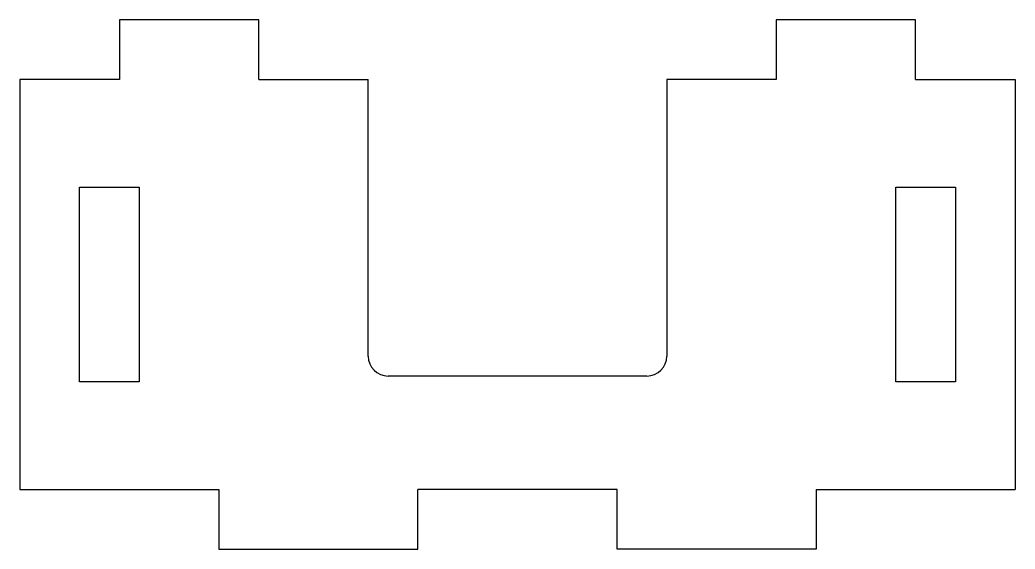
# Model space of a CAD drawing. Extents: x 0 to 50, y 3 to 29.6.
import ezdxf

# ---------------------------------------------------------------- set-up
doc = ezdxf.new("R2010")
doc.units = 0
doc.layers.get('0').update_dxf_attribs({"linetype": 'continuous'})

# ---------------------------------------------------------------- blocks, each defined once
blk = doc.blocks.new('FILLET001')
at = {"color": 0}
for p, q in [((12, 29.6), (5, 29.6)), ((5, 29.6), (5, 26.6)), ((12, 26.6), (12, 29.6)), ((38, 29.6), (38, 26.6)), ((45, 29.6), (38, 29.6)), ((45, 26.6), (45, 29.6)), ((5, 26.6), (0, 26.6)), ((0, 26.6), (0, 6)), ((12, 26.6), (17.5, 26.6)), ((17.5, 12.7), (17.5, 26.6)), ((32.5, 26.6), (32.5, 12.7)), ((38, 26.6), (32.5, 26.6)), ((45, 26.6), (50, 26.6)), ((50, 26.6), (50, 6)), ((3, 21.2), (6, 21.2)), ((3, 11.4), (3, 21.2)), ((6, 21.2), (6, 11.4)), ((44, 21.2), (47, 21.2)), ((44, 11.4), (44, 21.2)), ((47, 21.2), (47, 11.4)), ((31.5, 11.7), (18.5, 11.7)), ((6, 11.4), (3, 11.4)), ((47, 11.4), (44, 11.4)), ((0, 6), (10, 6)), ((10, 6), (10, 3)), ((30, 6), (20, 6)), ((20, 3), (20, 6)), ((30, 3), (30, 6)), ((40, 6), (50, 6)), ((40, 6), (40, 3)), ((10, 3), (20, 3)), ((40, 3), (30, 3))]:
    blk.add_line(p, q, dxfattribs=at)
for centre, start, end in [((18.5, 12.7), -180, -90), ((31.5, 12.7), -90, 0)]:
    blk.add_arc(centre, 1, start, end, dxfattribs=at)

msp = doc.modelspace()

# ---------------------------------------------------------------- block references
at = {"color": 0}
msp.add_blockref('FILLET001', (0, 0), dxfattribs=at)

doc.saveas('drawing.dxf')
